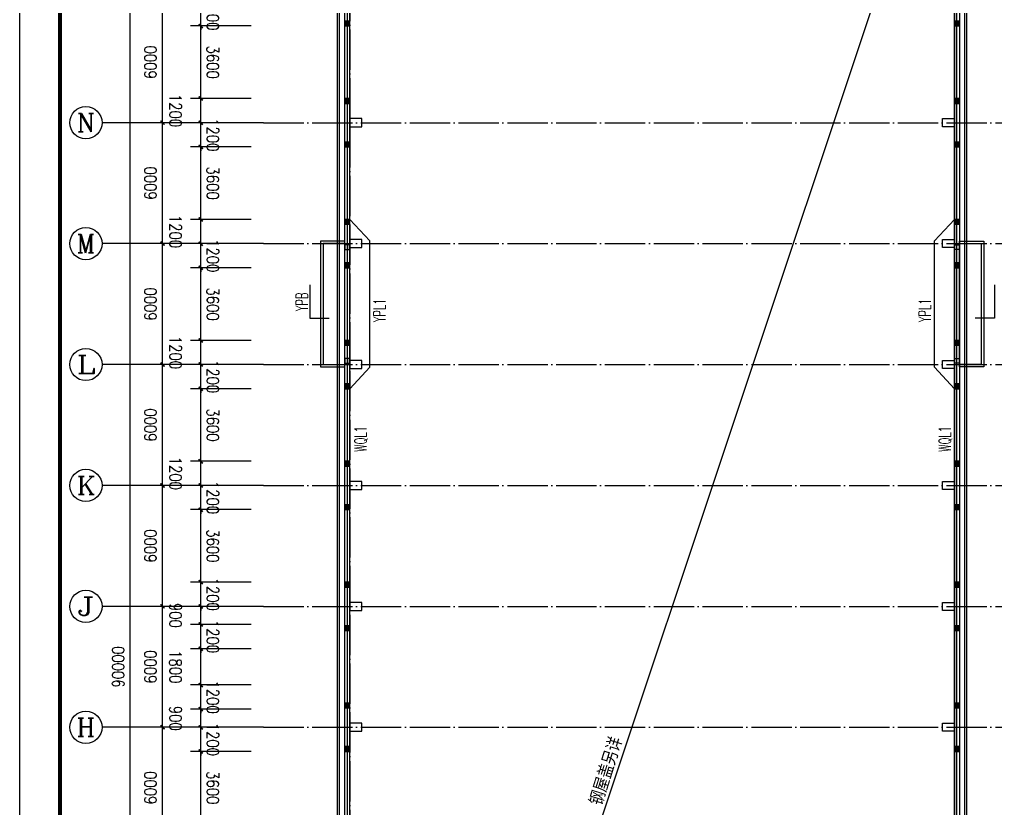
# Model space of a CAD drawing. Extents: x 31695611 to 39053694, y -59225 to 904195.
# Drawn here: x 38694994 to 38743389, y 826230 to 865379 of the extents above; entities that cross this region are included whole.
import ezdxf
from ezdxf.enums import TextEntityAlignment as Align

# ---------------------------------------------------------------- set-up
doc = ezdxf.new("R2010")
doc.units = 0
doc.header["$LTSCALE"] = 1000
doc.header["$MEASUREMENT"] = 0
doc.linetypes.add('ACAD_ISO04W100', pattern=[30.5, 24, -3, 0.5, -3])
doc.linetypes.add('DOTE', pattern=[2.42, 2, -0.2, 0.02, -0.2])
doc.layers.get('0').update_dxf_attribs({"linetype": 'CONTINUOUS'})
doc.layers.get('DEFPOINTS').update_dxf_attribs({"linetype": 'CONTINUOUS'})
for name, color, linetype in [('AXIS', 3, 'CONTINUOUS'), ('AXIS_TEXT', 7, 'CONTINUOUS'), ('COLUMN', 2, 'CONTINUOUS'), ('DOTE', 1, 'ACAD_ISO04W100'), ('PUB_HATCH', 8, 'CONTINUOUS'), ('PUB_TEXT', 7, 'CONTINUOUS'), ('PUB_TITLE', 4, 'CONTINUOUS')]:
    doc.layers.add(name, color=color, linetype=linetype)
doc.styles.add('-宋体', font='', dxfattribs={"width": 0.8})
doc.styles.add('_TCH_AXIS', font='COMPLEX', dxfattribs={"bigfont": 'GBCBIG'})
doc.styles.add('_TXT', font='SIMPLEX.shx', dxfattribs={"width": 0.6})
doc.styles.add('COMPLEX', font='COMPLEX')
doc.styles.add('DIM_FONT', font='SIMPLEX.shx', dxfattribs={"width": 0.8})
doc.styles.get('-宋体').set_extended_font_data('SimSun')
doc.dimstyles.new('DIMN200', dxfattribs={"dimscale": 2, "dimtxt": 300, "dimasz": 100, "dimexe": 250, "dimexo": 300, "dimgap": 150, "dimtad": 1, "dimdec": 0, "dimzin": 0, "dimtxsty": 'DIM_FONT', "dimblk": 'ARCHTICK', "dimcen": 0.09, "dimclrt": 7, "dimazin": 3, "dimtfac": 1, "dimtdec": 0, "dimtix": 1, "dimtmove": 0, "dimatfit": 3, "dimtolj": 1, "dimtzin": 0})

# ---------------------------------------------------------------- blocks, each defined once
blk = doc.blocks.new('_ARCHTICK')
at = {"color": 0, "linetype": 'BYBLOCK', "const_width": 0.4}
blk.add_lwpolyline([(-0.5, -0.5), (0.5, 0.5)], dxfattribs=at)
blk = doc.blocks.new('*D872')
at = {"layer": 'AXIS', "color": 0}
for p, q in [((38706486, 829058), (38703481, 829058)), ((38703981, 825458), (38703981, 829058)), ((38706486, 825458), (38703481, 825458))]:
    blk.add_line(p, q, dxfattribs=at)
at = {"layer": 'DEFPOINTS', "color": 0}
for p in [(38703981, 829058), (38707086, 829058), (38707086, 825458)]:
    blk.add_point(p, dxfattribs=at)
at = {"layer": 'AXIS', "color": 0, "xscale": 200, "yscale": 200, "zscale": 200}
for p, rotation in [((38703981, 829058), 90.00010953952095), ((38703981, 825458), 270.0001095395209)]:
    blk.add_blockref('_ARCHTICK', p, dxfattribs=dict(at, rotation=rotation))
at = {"layer": 'AXIS', "color": 7, "insert": (38704581, 827258), "char_height": 600, "attachment_point": 5, "rotation": 270.0001, "style": 'DIM_FONT'}
blk.add_mtext('\\A1;3600', dxfattribs=at)
blk = doc.blocks.new('*D873')
at = {"layer": 'AXIS', "color": 0}
for p, q in [((38703981, 830258), (38703981, 830458)), ((38706486, 830258), (38703481, 830258)), ((38703981, 829058), (38703981, 830258)), ((38706486, 829058), (38703481, 829058)), ((38703981, 829058), (38703981, 828858))]:
    blk.add_line(p, q, dxfattribs=at)
at = {"layer": 'DEFPOINTS', "color": 0}
for p in [(38703981, 830258), (38707086, 830258), (38707086, 829058)]:
    blk.add_point(p, dxfattribs=at)
at = {"layer": 'AXIS', "color": 0, "xscale": 200, "yscale": 200, "zscale": 200}
for p, rotation in [((38703981, 830258), 270.0001095395779), ((38703981, 829058), 90.00010953957785)]:
    blk.add_blockref('_ARCHTICK', p, dxfattribs=dict(at, rotation=rotation))
at = {"layer": 'AXIS', "color": 7, "insert": (38704581, 829658), "char_height": 600, "attachment_point": 5, "rotation": 270.0001, "style": 'DIM_FONT'}
blk.add_mtext('\\A1;1200', dxfattribs=at)
blk = doc.blocks.new('*D874')
at = {"layer": 'AXIS', "color": 0}
for p, q in [((38706486, 831158), (38703481, 831158)), ((38703981, 830258), (38703981, 831158)), ((38706486, 830258), (38703481, 830258))]:
    blk.add_line(p, q, dxfattribs=at)
at = {"layer": 'DEFPOINTS', "color": 0}
for p in [(38703981, 831158), (38707086, 831158), (38707086, 830258)]:
    blk.add_point(p, dxfattribs=at)
at = {"layer": 'AXIS', "color": 0, "xscale": 200, "yscale": 200, "zscale": 200}
for p, rotation in [((38703981, 831158), 90.00010953979061), ((38703981, 830258), 270.0001095397906)]:
    blk.add_blockref('_ARCHTICK', p, dxfattribs=dict(at, rotation=rotation))
at = {"layer": 'AXIS', "color": 7, "insert": (38702731, 830708), "char_height": 600, "attachment_point": 5, "rotation": 270.0001, "style": 'DIM_FONT'}
blk.add_mtext('\\A1;900', dxfattribs=at)
blk = doc.blocks.new('*D875')
at = {"layer": 'AXIS', "color": 0}
for p, q in [((38703981, 832358), (38703981, 832558)), ((38706486, 832358), (38703481, 832358)), ((38703981, 831158), (38703981, 832358)), ((38706486, 831158), (38703481, 831158)), ((38703981, 831158), (38703981, 830958))]:
    blk.add_line(p, q, dxfattribs=at)
at = {"layer": 'DEFPOINTS', "color": 0}
for p in [(38703981, 832358), (38707086, 832358), (38707086, 831158)]:
    blk.add_point(p, dxfattribs=at)
at = {"layer": 'AXIS', "color": 0, "xscale": 200, "yscale": 200, "zscale": 200}
for p, rotation in [((38703981, 832358), 270.0001095395146), ((38703981, 831158), 90.00010953951458)]:
    blk.add_blockref('_ARCHTICK', p, dxfattribs=dict(at, rotation=rotation))
at = {"layer": 'AXIS', "color": 7, "insert": (38704581, 831758), "char_height": 600, "attachment_point": 5, "rotation": 270.0001, "style": 'DIM_FONT'}
blk.add_mtext('\\A1;1200', dxfattribs=at)
blk = doc.blocks.new('*D876')
at = {"layer": 'AXIS', "color": 0}
for p, q in [((38706486, 834158), (38703481, 834158)), ((38703981, 832358), (38703981, 834158)), ((38706486, 832358), (38703481, 832358))]:
    blk.add_line(p, q, dxfattribs=at)
at = {"layer": 'DEFPOINTS', "color": 0}
for p in [(38703981, 834158), (38707086, 834158), (38707086, 832358)]:
    blk.add_point(p, dxfattribs=at)
at = {"layer": 'AXIS', "color": 0, "xscale": 200, "yscale": 200, "zscale": 200}
for p, rotation in [((38703981, 834158), 90.00010953963312), ((38703981, 832358), 270.0001095396331)]:
    blk.add_blockref('_ARCHTICK', p, dxfattribs=dict(at, rotation=rotation))
at = {"layer": 'AXIS', "color": 7, "insert": (38702731, 833258), "char_height": 600, "attachment_point": 5, "rotation": 270.0001, "style": 'DIM_FONT'}
blk.add_mtext('\\A1;1800', dxfattribs=at)
blk = doc.blocks.new('*D877')
at = {"layer": 'AXIS', "color": 0}
for p, q in [((38706486, 835358), (38703481, 835358)), ((38703981, 835358), (38703981, 835558)), ((38703981, 834158), (38703981, 835358)), ((38706486, 834158), (38703481, 834158)), ((38703981, 834158), (38703981, 833958))]:
    blk.add_line(p, q, dxfattribs=at)
at = {"layer": 'DEFPOINTS', "color": 0}
for p in [(38703981, 835358), (38707086, 835358), (38707086, 834158)]:
    blk.add_point(p, dxfattribs=at)
at = {"layer": 'AXIS', "color": 0, "xscale": 200, "yscale": 200, "zscale": 200}
for p, rotation in [((38703981, 835358), 270.0001095395983), ((38703981, 834158), 90.00010953959828)]:
    blk.add_blockref('_ARCHTICK', p, dxfattribs=dict(at, rotation=rotation))
at = {"layer": 'AXIS', "color": 7, "insert": (38704581, 834758), "char_height": 600, "attachment_point": 5, "rotation": 270.0001, "style": 'DIM_FONT'}
blk.add_mtext('\\A1;1200', dxfattribs=at)
blk = doc.blocks.new('*D878')
at = {"layer": 'AXIS', "color": 0}
for p, q in [((38706486, 836258), (38703481, 836258)), ((38703981, 835358), (38703981, 836258)), ((38706486, 835358), (38703481, 835358))]:
    blk.add_line(p, q, dxfattribs=at)
at = {"layer": 'DEFPOINTS', "color": 0}
for p in [(38703981, 836258), (38707086, 836258), (38707086, 835358)]:
    blk.add_point(p, dxfattribs=at)
at = {"layer": 'AXIS', "color": 0, "xscale": 200, "yscale": 200, "zscale": 200}
for p, rotation in [((38703981, 836258), 90.0001095398383), ((38703981, 835358), 270.0001095398383)]:
    blk.add_blockref('_ARCHTICK', p, dxfattribs=dict(at, rotation=rotation))
at = {"layer": 'AXIS', "color": 7, "insert": (38702731, 835808), "char_height": 600, "attachment_point": 5, "rotation": 270.0001, "style": 'DIM_FONT'}
blk.add_mtext('\\A1;900', dxfattribs=at)
blk = doc.blocks.new('*D879')
at = {"layer": 'AXIS', "color": 0}
for p, q in [((38706486, 837458), (38703481, 837458)), ((38703981, 837458), (38703981, 837658)), ((38703981, 836258), (38703981, 837458)), ((38706486, 836258), (38703481, 836258)), ((38703981, 836258), (38703981, 836058))]:
    blk.add_line(p, q, dxfattribs=at)
at = {"layer": 'DEFPOINTS', "color": 0}
for p in [(38703981, 837458), (38707086, 837458), (38707086, 836258)]:
    blk.add_point(p, dxfattribs=at)
at = {"layer": 'AXIS', "color": 0, "xscale": 200, "yscale": 200, "zscale": 200}
for p, rotation in [((38703981, 837458), 270.0001095394102), ((38703981, 836258), 90.00010953941016)]:
    blk.add_blockref('_ARCHTICK', p, dxfattribs=dict(at, rotation=rotation))
at = {"layer": 'AXIS', "color": 7, "insert": (38704581, 836858), "char_height": 600, "attachment_point": 5, "rotation": 270.0001, "style": 'DIM_FONT'}
blk.add_mtext('\\A1;1200', dxfattribs=at)
blk = doc.blocks.new('*D880')
at = {"layer": 'AXIS', "color": 0}
for p, q in [((38706486, 841058), (38703481, 841058)), ((38703981, 837458), (38703981, 841058)), ((38706486, 837458), (38703481, 837458))]:
    blk.add_line(p, q, dxfattribs=at)
at = {"layer": 'DEFPOINTS', "color": 0}
for p in [(38703981, 841058), (38707086, 841058), (38707086, 837458)]:
    blk.add_point(p, dxfattribs=at)
at = {"layer": 'AXIS', "color": 0, "xscale": 200, "yscale": 200, "zscale": 200}
for p, rotation in [((38703981, 841058), 90.00010953964215), ((38703981, 837458), 270.0001095396422)]:
    blk.add_blockref('_ARCHTICK', p, dxfattribs=dict(at, rotation=rotation))
at = {"layer": 'AXIS', "color": 7, "insert": (38704581, 839258), "char_height": 600, "attachment_point": 5, "rotation": 270.0001, "style": 'DIM_FONT'}
blk.add_mtext('\\A1;3600', dxfattribs=at)
blk = doc.blocks.new('*D881')
at = {"layer": 'AXIS', "color": 0}
for p, q in [((38706486, 842258), (38703481, 842258)), ((38703981, 842258), (38703981, 842458)), ((38703981, 841058), (38703981, 842258)), ((38706486, 841058), (38703481, 841058)), ((38703981, 841058), (38703981, 840858))]:
    blk.add_line(p, q, dxfattribs=at)
at = {"layer": 'DEFPOINTS', "color": 0}
for p in [(38703981, 842258), (38707086, 842258), (38707086, 841058)]:
    blk.add_point(p, dxfattribs=at)
at = {"layer": 'AXIS', "color": 0, "xscale": 200, "yscale": 200, "zscale": 200}
for p, rotation in [((38703981, 842258), 270.0001095396384), ((38703981, 841058), 90.00010953963839)]:
    blk.add_blockref('_ARCHTICK', p, dxfattribs=dict(at, rotation=rotation))
at = {"layer": 'AXIS', "color": 7, "insert": (38704581, 841658), "char_height": 600, "attachment_point": 5, "rotation": 270.0001, "style": 'DIM_FONT'}
blk.add_mtext('\\A1;1200', dxfattribs=at)
blk = doc.blocks.new('*D882')
at = {"layer": 'AXIS', "color": 0}
for p, q in [((38706486, 843458), (38703481, 843458)), ((38703981, 842258), (38703981, 843458)), ((38706486, 842258), (38703481, 842258))]:
    blk.add_line(p, q, dxfattribs=at)
at = {"layer": 'DEFPOINTS', "color": 0}
for p in [(38703981, 843458), (38707086, 843458), (38707086, 842258)]:
    blk.add_point(p, dxfattribs=at)
at = {"layer": 'AXIS', "color": 0, "xscale": 200, "yscale": 200, "zscale": 200}
for p, rotation in [((38703981, 843458), 90.00010953974113), ((38703981, 842258), 270.0001095397411)]:
    blk.add_blockref('_ARCHTICK', p, dxfattribs=dict(at, rotation=rotation))
at = {"layer": 'AXIS', "color": 7, "insert": (38702731, 842858), "char_height": 600, "attachment_point": 5, "rotation": 270.0001, "style": 'DIM_FONT'}
blk.add_mtext('\\A1;1200', dxfattribs=at)
blk = doc.blocks.new('*D883')
at = {"layer": 'AXIS', "color": 0}
for p, q in [((38706486, 847058), (38703481, 847058)), ((38703981, 843458), (38703981, 847058)), ((38706486, 843458), (38703481, 843458))]:
    blk.add_line(p, q, dxfattribs=at)
at = {"layer": 'DEFPOINTS', "color": 0}
for p in [(38703981, 847058), (38707086, 847058), (38707086, 843458)]:
    blk.add_point(p, dxfattribs=at)
at = {"layer": 'AXIS', "color": 0, "xscale": 200, "yscale": 200, "zscale": 200}
for p, rotation in [((38703981, 847058), 90.00010953962557), ((38703981, 843458), 270.0001095396256)]:
    blk.add_blockref('_ARCHTICK', p, dxfattribs=dict(at, rotation=rotation))
at = {"layer": 'AXIS', "color": 7, "insert": (38704581, 845258), "char_height": 600, "attachment_point": 5, "rotation": 270.0001, "style": 'DIM_FONT'}
blk.add_mtext('\\A1;3600', dxfattribs=at)
blk = doc.blocks.new('*D884')
at = {"layer": 'AXIS', "color": 0}
for p, q in [((38703981, 848258), (38703981, 848458)), ((38706486, 848258), (38703481, 848258)), ((38703981, 847058), (38703981, 848258)), ((38706486, 847058), (38703481, 847058)), ((38703981, 847058), (38703981, 846858))]:
    blk.add_line(p, q, dxfattribs=at)
at = {"layer": 'DEFPOINTS', "color": 0}
for p in [(38703981, 848258), (38707086, 848258), (38707086, 847058)]:
    blk.add_point(p, dxfattribs=at)
at = {"layer": 'AXIS', "color": 0, "xscale": 200, "yscale": 200, "zscale": 200}
for p, rotation in [((38703981, 848258), 270.0001095395201), ((38703981, 847058), 90.00010953952004)]:
    blk.add_blockref('_ARCHTICK', p, dxfattribs=dict(at, rotation=rotation))
at = {"layer": 'AXIS', "color": 7, "insert": (38704581, 847658), "char_height": 600, "attachment_point": 5, "rotation": 270.0001, "style": 'DIM_FONT'}
blk.add_mtext('\\A1;1200', dxfattribs=at)
blk = doc.blocks.new('*D885')
at = {"layer": 'AXIS', "color": 0}
for p, q in [((38706486, 849458), (38703481, 849458)), ((38703981, 848258), (38703981, 849458)), ((38706486, 848258), (38703481, 848258))]:
    blk.add_line(p, q, dxfattribs=at)
at = {"layer": 'DEFPOINTS', "color": 0}
for p in [(38703981, 849458), (38707086, 849458), (38707086, 848258)]:
    blk.add_point(p, dxfattribs=at)
at = {"layer": 'AXIS', "color": 0, "xscale": 200, "yscale": 200, "zscale": 200}
for p, rotation in [((38703981, 849458), 90.00010953953175), ((38703981, 848258), 270.0001095395318)]:
    blk.add_blockref('_ARCHTICK', p, dxfattribs=dict(at, rotation=rotation))
at = {"layer": 'AXIS', "color": 7, "insert": (38702731, 848858), "char_height": 600, "attachment_point": 5, "rotation": 270.0001, "style": 'DIM_FONT'}
blk.add_mtext('\\A1;1200', dxfattribs=at)
blk = doc.blocks.new('*D886')
at = {"layer": 'AXIS', "color": 0}
for p, q in [((38706486, 853058), (38703481, 853058)), ((38703981, 849458), (38703981, 853058)), ((38706486, 849458), (38703481, 849458))]:
    blk.add_line(p, q, dxfattribs=at)
at = {"layer": 'DEFPOINTS', "color": 0}
for p in [(38703981, 853058), (38707086, 853058), (38707086, 849458)]:
    blk.add_point(p, dxfattribs=at)
at = {"layer": 'AXIS', "color": 0, "xscale": 200, "yscale": 200, "zscale": 200}
for p, rotation in [((38703981, 853058), 90.00010953963312), ((38703981, 849458), 270.0001095396331)]:
    blk.add_blockref('_ARCHTICK', p, dxfattribs=dict(at, rotation=rotation))
at = {"layer": 'AXIS', "color": 7, "insert": (38704581, 851258), "char_height": 600, "attachment_point": 5, "rotation": 270.0001, "style": 'DIM_FONT'}
blk.add_mtext('\\A1;3600', dxfattribs=at)
blk = doc.blocks.new('*D887')
at = {"layer": 'AXIS', "color": 0}
for p, q in [((38706486, 854258), (38703481, 854258)), ((38703981, 854258), (38703981, 854458)), ((38703981, 853058), (38703981, 854258)), ((38706486, 853058), (38703481, 853058)), ((38703981, 853058), (38703981, 852858))]:
    blk.add_line(p, q, dxfattribs=at)
at = {"layer": 'DEFPOINTS', "color": 0}
for p in [(38703981, 854258), (38707086, 854258), (38707086, 853058)]:
    blk.add_point(p, dxfattribs=at)
at = {"layer": 'AXIS', "color": 0, "xscale": 200, "yscale": 200, "zscale": 200}
for p, rotation in [((38703981, 854258), 270.000109539641), ((38703981, 853058), 90.00010953964103)]:
    blk.add_blockref('_ARCHTICK', p, dxfattribs=dict(at, rotation=rotation))
at = {"layer": 'AXIS', "color": 7, "insert": (38704581, 853658), "char_height": 600, "attachment_point": 5, "rotation": 270.0001, "style": 'DIM_FONT'}
blk.add_mtext('\\A1;1200', dxfattribs=at)
blk = doc.blocks.new('*D888')
at = {"layer": 'AXIS', "color": 0}
for p, q in [((38706486, 855458), (38703481, 855458)), ((38703981, 854258), (38703981, 855458)), ((38706486, 854258), (38703481, 854258))]:
    blk.add_line(p, q, dxfattribs=at)
at = {"layer": 'DEFPOINTS', "color": 0}
for p in [(38703981, 855458), (38707086, 855458), (38707086, 854258)]:
    blk.add_point(p, dxfattribs=at)
at = {"layer": 'AXIS', "color": 0, "xscale": 200, "yscale": 200, "zscale": 200}
for p, rotation in [((38703981, 855458), 90.00010953974379), ((38703981, 854258), 270.0001095397438)]:
    blk.add_blockref('_ARCHTICK', p, dxfattribs=dict(at, rotation=rotation))
at = {"layer": 'AXIS', "color": 7, "insert": (38702731, 854858), "char_height": 600, "attachment_point": 5, "rotation": 270.0001, "style": 'DIM_FONT'}
blk.add_mtext('\\A1;1200', dxfattribs=at)
blk = doc.blocks.new('*D889')
at = {"layer": 'AXIS', "color": 0}
for p, q in [((38706486, 859058), (38703481, 859058)), ((38703981, 855458), (38703981, 859058)), ((38706486, 855458), (38703481, 855458))]:
    blk.add_line(p, q, dxfattribs=at)
at = {"layer": 'DEFPOINTS', "color": 0}
for p in [(38703981, 859058), (38707086, 859058), (38707086, 855458)]:
    blk.add_point(p, dxfattribs=at)
at = {"layer": 'AXIS', "color": 0, "xscale": 200, "yscale": 200, "zscale": 200}
for p, rotation in [((38703981, 859058), 90.00010953963312), ((38703981, 855458), 270.0001095396331)]:
    blk.add_blockref('_ARCHTICK', p, dxfattribs=dict(at, rotation=rotation))
at = {"layer": 'AXIS', "color": 7, "insert": (38704581, 857258), "char_height": 600, "attachment_point": 5, "rotation": 270.0001, "style": 'DIM_FONT'}
blk.add_mtext('\\A1;3600', dxfattribs=at)
blk = doc.blocks.new('*D890')
at = {"layer": 'AXIS', "color": 0}
for p, q in [((38706486, 860258), (38703481, 860258)), ((38703981, 860258), (38703981, 860458)), ((38703981, 859058), (38703981, 860258)), ((38706486, 859058), (38703481, 859058)), ((38703981, 859058), (38703981, 858858))]:
    blk.add_line(p, q, dxfattribs=at)
at = {"layer": 'DEFPOINTS', "color": 0}
for p in [(38703981, 860258), (38707086, 860258), (38707086, 859058)]:
    blk.add_point(p, dxfattribs=at)
at = {"layer": 'AXIS', "color": 0, "xscale": 200, "yscale": 200, "zscale": 200}
for p, rotation in [((38703981, 860258), 270.0001095394974), ((38703981, 859058), 90.00010953949739)]:
    blk.add_blockref('_ARCHTICK', p, dxfattribs=dict(at, rotation=rotation))
at = {"layer": 'AXIS', "color": 7, "insert": (38704581, 859658), "char_height": 600, "attachment_point": 5, "rotation": 270.0001, "style": 'DIM_FONT'}
blk.add_mtext('\\A1;1200', dxfattribs=at)
blk = doc.blocks.new('*D891')
at = {"layer": 'AXIS', "color": 0}
for p, q in [((38706486, 861458), (38703481, 861458)), ((38703981, 860258), (38703981, 861458)), ((38706486, 860258), (38703481, 860258))]:
    blk.add_line(p, q, dxfattribs=at)
at = {"layer": 'DEFPOINTS', "color": 0}
for p in [(38703981, 861458), (38707086, 861458), (38707086, 860258)]:
    blk.add_point(p, dxfattribs=at)
at = {"layer": 'AXIS', "color": 0, "xscale": 200, "yscale": 200, "zscale": 200}
for p, rotation in [((38703981, 861458), 90.00010953946797), ((38703981, 860258), 270.000109539468)]:
    blk.add_blockref('_ARCHTICK', p, dxfattribs=dict(at, rotation=rotation))
at = {"layer": 'AXIS', "color": 7, "insert": (38702731, 860858), "char_height": 600, "attachment_point": 5, "rotation": 270.0001, "style": 'DIM_FONT'}
blk.add_mtext('\\A1;1200', dxfattribs=at)
blk = doc.blocks.new('*D892')
at = {"layer": 'AXIS', "color": 0}
for p, q in [((38706486, 865058), (38703481, 865058)), ((38703981, 861458), (38703981, 865058)), ((38706486, 861458), (38703481, 861458))]:
    blk.add_line(p, q, dxfattribs=at)
at = {"layer": 'DEFPOINTS', "color": 0}
for p in [(38703981, 865058), (38707086, 865058), (38707086, 861458)]:
    blk.add_point(p, dxfattribs=at)
at = {"layer": 'AXIS', "color": 0, "xscale": 200, "yscale": 200, "zscale": 200}
for p, rotation in [((38703981, 865058), 90.00010953966081), ((38703981, 861458), 270.0001095396608)]:
    blk.add_blockref('_ARCHTICK', p, dxfattribs=dict(at, rotation=rotation))
at = {"layer": 'AXIS', "color": 7, "insert": (38704581, 863258), "char_height": 600, "attachment_point": 5, "rotation": 270.0001, "style": 'DIM_FONT'}
blk.add_mtext('\\A1;3600', dxfattribs=at)
blk = doc.blocks.new('*D893')
at = {"layer": 'AXIS', "color": 0}
for p, q in [((38703981, 866258), (38703981, 866458)), ((38706486, 866258), (38703481, 866258)), ((38703981, 865058), (38703981, 866258)), ((38706486, 865058), (38703481, 865058)), ((38703981, 865058), (38703981, 864858))]:
    blk.add_line(p, q, dxfattribs=at)
at = {"layer": 'DEFPOINTS', "color": 0}
for p in [(38703981, 866258), (38707086, 866258), (38707086, 865058)]:
    blk.add_point(p, dxfattribs=at)
at = {"layer": 'AXIS', "color": 0, "xscale": 200, "yscale": 200, "zscale": 200}
for p, rotation in [((38703981, 866258), 270.0001095396245), ((38703981, 865058), 90.00010953962452)]:
    blk.add_blockref('_ARCHTICK', p, dxfattribs=dict(at, rotation=rotation))
at = {"layer": 'AXIS', "color": 7, "insert": (38704581, 865658), "char_height": 600, "attachment_point": 5, "rotation": 270.0001, "style": 'DIM_FONT'}
blk.add_mtext('\\A1;1200', dxfattribs=at)
blk = doc.blocks.new('*D1109')
at = {"layer": 'AXIS', "color": 0}
for p, q in [((38706486, 830259), (38701586, 830259)), ((38702086, 824259), (38702086, 830259)), ((38706486, 824259), (38701586, 824259))]:
    blk.add_line(p, q, dxfattribs=at)
at = {"layer": 'DEFPOINTS', "color": 0}
for p in [(38702086, 830259), (38707086, 830259), (38707086, 824259)]:
    blk.add_point(p, dxfattribs=at)
at = {"layer": 'AXIS', "color": 0, "xscale": 200, "yscale": 200, "zscale": 200}
for p, rotation in [((38702086, 830259), 89.99989046034315), ((38702086, 824259), 269.9998904603431)]:
    blk.add_blockref('_ARCHTICK', p, dxfattribs=dict(at, rotation=rotation))
at = {"layer": 'AXIS', "color": 7, "insert": (38701486, 827259), "char_height": 600, "attachment_point": 5, "rotation": 89.9999, "style": 'DIM_FONT'}
blk.add_mtext('\\A1;6000', dxfattribs=at)
blk = doc.blocks.new('*D1110')
at = {"layer": 'AXIS', "color": 0}
for p, q in [((38706486, 836259), (38701586, 836259)), ((38702086, 830259), (38702086, 836259)), ((38706486, 830259), (38701586, 830259))]:
    blk.add_line(p, q, dxfattribs=at)
at = {"layer": 'DEFPOINTS', "color": 0}
for p in [(38702086, 836259), (38707086, 836259), (38707086, 830259)]:
    blk.add_point(p, dxfattribs=at)
at = {"layer": 'AXIS', "color": 0, "xscale": 200, "yscale": 200, "zscale": 200}
for p, rotation in [((38702086, 836259), 89.9998904604143), ((38702086, 830259), 269.9998904604143)]:
    blk.add_blockref('_ARCHTICK', p, dxfattribs=dict(at, rotation=rotation))
at = {"layer": 'AXIS', "color": 7, "insert": (38701486, 833259), "char_height": 600, "attachment_point": 5, "rotation": 89.9999, "style": 'DIM_FONT'}
blk.add_mtext('\\A1;6000', dxfattribs=at)
blk = doc.blocks.new('*D1111')
at = {"layer": 'AXIS', "color": 0}
for p, q in [((38706486, 842259), (38701586, 842259)), ((38702086, 836259), (38702086, 842259)), ((38706486, 836259), (38701586, 836259))]:
    blk.add_line(p, q, dxfattribs=at)
at = {"layer": 'DEFPOINTS', "color": 0}
for p in [(38702086, 842259), (38707086, 842259), (38707086, 836259)]:
    blk.add_point(p, dxfattribs=at)
at = {"layer": 'AXIS', "color": 0, "xscale": 200, "yscale": 200, "zscale": 200}
for p, rotation in [((38702086, 842259), 89.99989046034315), ((38702086, 836259), 269.9998904603431)]:
    blk.add_blockref('_ARCHTICK', p, dxfattribs=dict(at, rotation=rotation))
at = {"layer": 'AXIS', "color": 7, "insert": (38701486, 839259), "char_height": 600, "attachment_point": 5, "rotation": 89.9999, "style": 'DIM_FONT'}
blk.add_mtext('\\A1;6000', dxfattribs=at)
blk = doc.blocks.new('*D1112')
at = {"layer": 'AXIS', "color": 0}
for p, q in [((38706486, 848259), (38701586, 848259)), ((38702086, 842259), (38702086, 848259)), ((38706486, 842259), (38701586, 842259))]:
    blk.add_line(p, q, dxfattribs=at)
at = {"layer": 'DEFPOINTS', "color": 0}
for p in [(38702086, 848259), (38707086, 848259), (38707086, 842259)]:
    blk.add_point(p, dxfattribs=at)
at = {"layer": 'AXIS', "color": 0, "xscale": 200, "yscale": 200, "zscale": 200}
for p, rotation in [((38702086, 848259), 89.99989046034315), ((38702086, 842259), 269.9998904603431)]:
    blk.add_blockref('_ARCHTICK', p, dxfattribs=dict(at, rotation=rotation))
at = {"layer": 'AXIS', "color": 7, "insert": (38701486, 845259), "char_height": 600, "attachment_point": 5, "rotation": 89.9999, "style": 'DIM_FONT'}
blk.add_mtext('\\A1;6000', dxfattribs=at)
blk = doc.blocks.new('*D1113')
at = {"layer": 'AXIS', "color": 0}
for p, q in [((38706486, 854259), (38701586, 854259)), ((38702086, 848259), (38702086, 854259)), ((38706486, 848259), (38701586, 848259))]:
    blk.add_line(p, q, dxfattribs=at)
at = {"layer": 'DEFPOINTS', "color": 0}
for p in [(38702086, 854259), (38707086, 854259), (38707086, 848259)]:
    blk.add_point(p, dxfattribs=at)
at = {"layer": 'AXIS', "color": 0, "xscale": 200, "yscale": 200, "zscale": 200}
for p, rotation in [((38702086, 854259), 89.9998904604143), ((38702086, 848259), 269.9998904604143)]:
    blk.add_blockref('_ARCHTICK', p, dxfattribs=dict(at, rotation=rotation))
at = {"layer": 'AXIS', "color": 7, "insert": (38701486, 851259), "char_height": 600, "attachment_point": 5, "rotation": 89.9999, "style": 'DIM_FONT'}
blk.add_mtext('\\A1;6000', dxfattribs=at)
blk = doc.blocks.new('*D1114')
at = {"layer": 'AXIS', "color": 0}
for p, q in [((38706486, 860259), (38701586, 860259)), ((38702086, 854259), (38702086, 860259)), ((38706486, 854259), (38701586, 854259))]:
    blk.add_line(p, q, dxfattribs=at)
at = {"layer": 'DEFPOINTS', "color": 0}
for p in [(38702086, 860259), (38707086, 860259), (38707086, 854259)]:
    blk.add_point(p, dxfattribs=at)
at = {"layer": 'AXIS', "color": 0, "xscale": 200, "yscale": 200, "zscale": 200}
for p, rotation in [((38702086, 860259), 89.99989046034315), ((38702086, 854259), 269.9998904603431)]:
    blk.add_blockref('_ARCHTICK', p, dxfattribs=dict(at, rotation=rotation))
at = {"layer": 'AXIS', "color": 7, "insert": (38701486, 857259), "char_height": 600, "attachment_point": 5, "rotation": 89.9999, "style": 'DIM_FONT'}
blk.add_mtext('\\A1;6000', dxfattribs=at)
blk = doc.blocks.new('*D1115')
at = {"layer": 'AXIS', "color": 0}
for p, q in [((38706486, 866259), (38701586, 866259)), ((38702086, 860259), (38702086, 866259)), ((38706486, 860259), (38701586, 860259))]:
    blk.add_line(p, q, dxfattribs=at)
at = {"layer": 'DEFPOINTS', "color": 0}
for p in [(38702086, 866259), (38707086, 866259), (38707086, 860259)]:
    blk.add_point(p, dxfattribs=at)
at = {"layer": 'AXIS', "color": 0, "xscale": 200, "yscale": 200, "zscale": 200}
for p, rotation in [((38702086, 866259), 89.99989046034315), ((38702086, 860259), 269.9998904603431)]:
    blk.add_blockref('_ARCHTICK', p, dxfattribs=dict(at, rotation=rotation))
at = {"layer": 'AXIS', "color": 7, "insert": (38701486, 863259), "char_height": 600, "attachment_point": 5, "rotation": 89.9999, "style": 'DIM_FONT'}
blk.add_mtext('\\A1;6000', dxfattribs=at)
blk = doc.blocks.new('*D1118')
at = {"layer": 'AXIS', "color": 0}
for p, q in [((38706486, 878259), (38699986, 878259)), ((38700486, 788259), (38700486, 878259)), ((38706486, 788259), (38699986, 788259))]:
    blk.add_line(p, q, dxfattribs=at)
at = {"layer": 'DEFPOINTS', "color": 0}
for p in [(38700486, 878259), (38707086, 878259), (38707086, 788259)]:
    blk.add_point(p, dxfattribs=at)
at = {"layer": 'AXIS', "color": 0, "xscale": 200, "yscale": 200, "zscale": 200}
for p, rotation in [((38700486, 878259), 89.99989046036686), ((38700486, 788259), 269.9998904603668)]:
    blk.add_blockref('_ARCHTICK', p, dxfattribs=dict(at, rotation=rotation))
at = {"layer": 'AXIS', "color": 7, "insert": (38699886, 833259), "char_height": 600, "attachment_point": 5, "rotation": 89.9999, "style": 'DIM_FONT'}
blk.add_mtext('\\A1;90000', dxfattribs=at)
blk = doc.blocks.new('_AXISO')
blk.add_circle((0, 0), 0.5)
at = {"layer": 'AXIS_TEXT', "style": 'COMPLEX', "width": 1.041667}
blk.add_attdef('A', text='', height=0.56, dxfattribs=at).set_placement((-0.25, -0.28), (0.25, -0.28), align=Align.FIT)

msp = doc.modelspace()

# ---------------------------------------------------------------- hatches: boundary and pattern name
at = {"layer": 'PUB_HATCH'}
for points in [[(38711125.5, 865298.4), (38711125.5, 865058.4), (38711365.5, 865058.4), (38711365.5, 865298.4)], [(38741605.5, 865298.4), (38741365.5, 865298.4), (38741365.5, 865058.4), (38741605.5, 865058.4)], [(38711125.5, 861458.4), (38711125.5, 861218.4), (38711365.5, 861218.4), (38711365.5, 861458.4)], [(38741605.5, 861458.4), (38741365.5, 861458.4), (38741365.5, 861218.4), (38741605.5, 861218.4)], [(38711125.5, 859298.4), (38711125.5, 859058.4), (38711365.5, 859058.4), (38711365.5, 859298.4)], [(38741605.5, 859298.4), (38741365.5, 859298.4), (38741365.5, 859058.4), (38741605.5, 859058.4)], [(38711125.5, 855458.4), (38711125.5, 855218.4), (38711365.5, 855218.4), (38711365.5, 855458.4)], [(38741605.5, 855458.4), (38741365.5, 855458.4), (38741365.5, 855218.4), (38741605.5, 855218.4)], [(38711125.5, 853298.4), (38711125.5, 853058.4), (38711365.5, 853058.4), (38711365.5, 853298.4)], [(38741605.5, 853298.4), (38741365.5, 853298.4), (38741365.5, 853058.4), (38741605.5, 853058.4)], [(38711125.5, 849458.4), (38711125.5, 849218.4), (38711365.5, 849218.4), (38711365.5, 849458.4)], [(38741605.5, 849458.4), (38741365.5, 849458.4), (38741365.5, 849218.4), (38741605.5, 849218.4)], [(38711125.5, 847298.4), (38711125.5, 847058.4), (38711365.5, 847058.4), (38711365.5, 847298.4)], [(38741605.5, 847298.4), (38741365.5, 847298.4), (38741365.5, 847058.4), (38741605.5, 847058.4)], [(38711125.5, 843458.4), (38711125.5, 843218.4), (38711365.5, 843218.4), (38711365.5, 843458.4)], [(38741605.5, 843458.4), (38741365.5, 843458.4), (38741365.5, 843218.4), (38741605.5, 843218.4)], [(38711125.5, 841298.4), (38711125.5, 841058.4), (38711365.5, 841058.4), (38711365.5, 841298.4)], [(38741605.5, 841298.4), (38741365.5, 841298.4), (38741365.5, 841058.4), (38741605.5, 841058.4)], [(38711125.5, 837458.4), (38711125.5, 837218.4), (38711365.5, 837218.4), (38711365.5, 837458.4)], [(38741605.5, 837458.4), (38741365.5, 837458.4), (38741365.5, 837218.4), (38741605.5, 837218.4)], [(38711125.5, 835298.4), (38711125.5, 835058.4), (38711365.5, 835058.4), (38711365.5, 835298.4)], [(38741605.5, 835298.4), (38741365.5, 835298.4), (38741365.5, 835058.4), (38741605.5, 835058.4)], [(38711125.5, 831458.4), (38711125.5, 831218.4), (38711365.5, 831218.4), (38711365.5, 831458.4)], [(38741605.5, 831458.4), (38741365.5, 831458.4), (38741365.5, 831218.4), (38741605.5, 831218.4)], [(38711125.5, 829298.4), (38711125.5, 829058.4), (38711365.5, 829058.4), (38711365.5, 829298.4)], [(38741605.5, 829298.4), (38741365.5, 829298.4), (38741365.5, 829058.4), (38741605.5, 829058.4)]]:
    msp.add_hatch(color=256, dxfattribs=at).paths.add_polyline_path(points)

# ---------------------------------------------------------------- linework, layer by layer
for p, q in [((38710765.5, 788258.6), (38710765.5, 878258.6)), ((38710865.5, 788258.6), (38710865.5, 878258.6)), ((38711265.5, 788258.6), (38711265.5, 878258.6)), ((38711365.5, 788258.6), (38711365.5, 878258.6)), ((38711365.5, 788258.5), (38741365.5, 878258.6)), ((38741365.5, 788258.6), (38741365.5, 878258.6)), ((38741465.5, 788258.6), (38741465.5, 878258.6)), ((38741865.5, 788258.6), (38741865.5, 878258.6)), ((38741965.5, 788258.6), (38741965.5, 878258.6)), ((38711365.5, 855458.4), (38712370.7, 854391.8)), ((38741365.5, 855458.4), (38740360.3, 854391.8)), ((38712370.7, 848125.1), (38712370.7, 854391.8)), ((38740360.3, 848125.1), (38740360.3, 854391.8)), ((38709386, 852213.5, 0), (38709386, 850564.5, 0)), ((38743345, 852213.5, 0), (38743345, 850564.5, 0)), ((38709386, 850564.5, 0), (38710346.7, 850564.5, 0)), ((38743345, 850564.5, 0), (38742384.4, 850564.5, 0)), ((38711365.5, 847058.4), (38712370.7, 848125.1)), ((38741365.5, 847058.4), (38740360.3, 848125.1))]:
    msp.add_line(p, q)
for points in [[(38711125.5, 878498.6), (38741605.5, 878498.6), (38741605.5, 788018.5), (38711125.5, 788018.5)], [(38711365.5, 878258.6), (38741365.5, 878258.6), (38741365.5, 788258.5), (38711365.5, 788258.5)], [(38711965.5, 860058.6), (38711965.5, 860458.6), (38711365.5, 860458.6), (38711365.5, 860058.6)], [(38740765.5, 860058.6), (38740765.5, 860458.6), (38741365.5, 860458.6), (38741365.5, 860058.6)], [(38711125.6, 848138.5), (38711125.6, 854378.5), (38709925.6, 854378.5), (38709925.6, 848138.5)], [(38711125.6, 848258.5), (38711125.6, 854258.5), (38710045.6, 854258.5), (38710045.6, 848258.5)], [(38711125.4, 854198.5), (38711125.4, 853958.5), (38711365.4, 853958.5), (38711365.4, 854198.5)], [(38711965.5, 854058.6), (38711965.5, 854458.6), (38711365.5, 854458.6), (38711365.5, 854058.6)], [(38740765.5, 854058.6), (38740765.5, 854458.6), (38741365.5, 854458.6), (38741365.5, 854058.6)], [(38741605.6, 854198.5), (38741605.6, 853958.5), (38741365.6, 853958.5), (38741365.6, 854198.5)], [(38741605.6, 848138.5), (38741605.6, 854378.5), (38742805.6, 854378.5), (38742805.6, 848138.5)], [(38741605.6, 848258.5), (38741605.6, 854258.5), (38742685.6, 854258.5), (38742685.6, 848258.5)], [(38711125.4, 848558.5), (38711125.4, 848318.5), (38711365.4, 848318.5), (38711365.4, 848558.5)], [(38711965.5, 848058.6), (38711965.5, 848458.6), (38711365.5, 848458.6), (38711365.5, 848058.6)], [(38740765.5, 848058.6), (38740765.5, 848458.6), (38741365.5, 848458.6), (38741365.5, 848058.6)], [(38741605.6, 848558.5), (38741605.6, 848318.5), (38741365.6, 848318.5), (38741365.6, 848558.5)], [(38711965.5, 842058.6), (38711965.5, 842458.6), (38711365.5, 842458.6), (38711365.5, 842058.6)], [(38740765.5, 842058.6), (38740765.5, 842458.6), (38741365.5, 842458.6), (38741365.5, 842058.6)], [(38711965.5, 836058.6), (38711965.5, 836458.6), (38711365.5, 836458.6), (38711365.5, 836058.6)], [(38740765.5, 836058.6), (38740765.5, 836458.6), (38741365.5, 836458.6), (38741365.5, 836058.6)], [(38711965.5, 830058.6), (38711965.5, 830458.6), (38711365.5, 830458.6), (38711365.5, 830058.6)], [(38740765.5, 830058.6), (38740765.5, 830458.6), (38741365.5, 830458.6), (38741365.5, 830058.6)]]:
    msp.add_lwpolyline(points, close=True)
at = {"layer": 'AXIS'}
for p, q in [((38707086.1, 860258.6), (38699086.1, 860258.6)), ((38707086.1, 854258.6), (38699086.1, 854258.6)), ((38707086.1, 848258.6), (38699086.1, 848258.6)), ((38707086, 842258.6), (38699086, 842258.6)), ((38707086, 836258.6), (38699086, 836258.6)), ((38707086, 830258.6), (38699086, 830258.6))]:
    msp.add_line(p, q, dxfattribs=at)
at = {"layer": 'COLUMN'}
for p, q in [((38711125.5, 865298.4), (38711125.5, 865058.4)), ((38711365.5, 865298.4), (38711125.5, 865298.4)), ((38711125.5, 865058.4), (38711365.5, 865058.4)), ((38711365.5, 865058.4), (38711365.5, 865298.4)), ((38741605.5, 865298.4), (38741365.5, 865298.4)), ((38741365.5, 865298.4), (38741365.5, 865058.4)), ((38741365.5, 865058.4), (38741605.5, 865058.4)), ((38741605.5, 865058.4), (38741605.5, 865298.4)), ((38711125.5, 861458.4), (38711125.5, 861218.4)), ((38711365.5, 861458.4), (38711125.5, 861458.4)), ((38711365.5, 861218.4), (38711365.5, 861458.4)), ((38741605.5, 861458.4), (38741365.5, 861458.4)), ((38741365.5, 861458.4), (38741365.5, 861218.4)), ((38741605.5, 861218.4), (38741605.5, 861458.4)), ((38711125.5, 861218.4), (38711365.5, 861218.4)), ((38741365.5, 861218.4), (38741605.5, 861218.4)), ((38711125.5, 859298.4), (38711125.5, 859058.4)), ((38711365.5, 859298.4), (38711125.5, 859298.4)), ((38711125.5, 859058.4), (38711365.5, 859058.4)), ((38711365.5, 859058.4), (38711365.5, 859298.4)), ((38741605.5, 859298.4), (38741365.5, 859298.4)), ((38741365.5, 859298.4), (38741365.5, 859058.4)), ((38741365.5, 859058.4), (38741605.5, 859058.4)), ((38741605.5, 859058.4), (38741605.5, 859298.4)), ((38711125.5, 855458.4), (38711125.5, 855218.4)), ((38711365.5, 855458.4), (38711125.5, 855458.4)), ((38711125.5, 855218.4), (38711365.5, 855218.4)), ((38711365.5, 855218.4), (38711365.5, 855458.4)), ((38741605.5, 855458.4), (38741365.5, 855458.4)), ((38741365.5, 855458.4), (38741365.5, 855218.4)), ((38741365.5, 855218.4), (38741605.5, 855218.4)), ((38741605.5, 855218.4), (38741605.5, 855458.4)), ((38711125.5, 853298.4), (38711125.5, 853058.4)), ((38711365.5, 853298.4), (38711125.5, 853298.4)), ((38711365.5, 853058.4), (38711365.5, 853298.4)), ((38741605.5, 853298.4), (38741365.5, 853298.4)), ((38741365.5, 853298.4), (38741365.5, 853058.4)), ((38741605.5, 853058.4), (38741605.5, 853298.4)), ((38711125.5, 853058.4), (38711365.5, 853058.4)), ((38741365.5, 853058.4), (38741605.5, 853058.4)), ((38711125.5, 849458.4), (38711125.5, 849218.4)), ((38711365.5, 849458.4), (38711125.5, 849458.4)), ((38711365.5, 849218.4), (38711365.5, 849458.4)), ((38741605.5, 849458.4), (38741365.5, 849458.4)), ((38741365.5, 849458.4), (38741365.5, 849218.4)), ((38741605.5, 849218.4), (38741605.5, 849458.4)), ((38711125.5, 849218.4), (38711365.5, 849218.4)), ((38741365.5, 849218.4), (38741605.5, 849218.4)), ((38711125.5, 847298.4), (38711125.5, 847058.4)), ((38711365.5, 847298.4), (38711125.5, 847298.4)), ((38711125.5, 847058.4), (38711365.5, 847058.4)), ((38711365.5, 847058.4), (38711365.5, 847298.4)), ((38741605.5, 847298.4), (38741365.5, 847298.4)), ((38741365.5, 847298.4), (38741365.5, 847058.4)), ((38741365.5, 847058.4), (38741605.5, 847058.4)), ((38741605.5, 847058.4), (38741605.5, 847298.4)), ((38711125.5, 843458.4), (38711125.5, 843218.4)), ((38711365.5, 843458.4), (38711125.5, 843458.4)), ((38711125.5, 843218.4), (38711365.5, 843218.4)), ((38711365.5, 843218.4), (38711365.5, 843458.4)), ((38741605.5, 843458.4), (38741365.5, 843458.4)), ((38741365.5, 843458.4), (38741365.5, 843218.4)), ((38741365.5, 843218.4), (38741605.5, 843218.4)), ((38741605.5, 843218.4), (38741605.5, 843458.4)), ((38711125.5, 841298.4), (38711125.5, 841058.4)), ((38711365.5, 841298.4), (38711125.5, 841298.4)), ((38711365.5, 841058.4), (38711365.5, 841298.4)), ((38741605.5, 841298.4), (38741365.5, 841298.4)), ((38741365.5, 841298.4), (38741365.5, 841058.4)), ((38741605.5, 841058.4), (38741605.5, 841298.4)), ((38711125.5, 841058.4), (38711365.5, 841058.4)), ((38741365.5, 841058.4), (38741605.5, 841058.4)), ((38711125.5, 837458.4), (38711125.5, 837218.4)), ((38711365.5, 837458.4), (38711125.5, 837458.4)), ((38711365.5, 837218.4), (38711365.5, 837458.4)), ((38741605.5, 837458.4), (38741365.5, 837458.4)), ((38741365.5, 837458.4), (38741365.5, 837218.4)), ((38741605.5, 837218.4), (38741605.5, 837458.4)), ((38711125.5, 837218.4), (38711365.5, 837218.4)), ((38741365.5, 837218.4), (38741605.5, 837218.4)), ((38711125.5, 835298.4), (38711125.5, 835058.4)), ((38711365.5, 835298.4), (38711125.5, 835298.4)), ((38711365.5, 835058.4), (38711365.5, 835298.4)), ((38741605.5, 835298.4), (38741365.5, 835298.4)), ((38741365.5, 835298.4), (38741365.5, 835058.4)), ((38741605.5, 835058.4), (38741605.5, 835298.4)), ((38711125.5, 835058.4), (38711365.5, 835058.4)), ((38741365.5, 835058.4), (38741605.5, 835058.4)), ((38711125.5, 831458.4), (38711125.5, 831218.4)), ((38711365.5, 831458.4), (38711125.5, 831458.4)), ((38711365.5, 831218.4), (38711365.5, 831458.4)), ((38741605.5, 831458.4), (38741365.5, 831458.4)), ((38741365.5, 831458.4), (38741365.5, 831218.4)), ((38741605.5, 831218.4), (38741605.5, 831458.4)), ((38711125.5, 831218.4), (38711365.5, 831218.4)), ((38741365.5, 831218.4), (38741605.5, 831218.4)), ((38711125.5, 829298.4), (38711125.5, 829058.4)), ((38711365.5, 829298.4), (38711125.5, 829298.4)), ((38711125.5, 829058.4), (38711365.5, 829058.4)), ((38711365.5, 829058.4), (38711365.5, 829298.4)), ((38741605.5, 829298.4), (38741365.5, 829298.4)), ((38741365.5, 829298.4), (38741365.5, 829058.4)), ((38741365.5, 829058.4), (38741605.5, 829058.4)), ((38741605.5, 829058.4), (38741605.5, 829298.4))]:
    msp.add_line(p, q, dxfattribs=at)
at = {"layer": 'DOTE', "linetype": 'DOTE'}
for p, q in [((38711365.5, 884242.1), (38711365.5, 784664.7)), ((38741365.5, 884242.1), (38741365.5, 784664.7)), ((38707086.1, 860258.6), (38746951.4, 860258.5)), ((38707086.1, 854258.6), (38746951.4, 854258.5)), ((38707086.1, 848258.6), (38746951.3, 848258.5)), ((38707086, 842258.6), (38746951.3, 842258.5)), ((38707086, 836258.6), (38746951.3, 836258.5)), ((38707086, 830258.6), (38746951.3, 830258.5))]:
    msp.add_line(p, q, dxfattribs=at)
at = {"layer": 'PUB_TITLE'}
msp.add_lwpolyline([(38694994.4, 755595.5), (38778994.4, 755595.5), (38778994.4, 904195.5), (38694994.4, 904195.5)], close=True, dxfattribs=at)
at = {"layer": 'PUB_TITLE', "const_width": 200}
msp.add_lwpolyline([(38696994.4, 757595.5), (38776994.4, 757595.5), (38776994.4, 899195.5), (38696994.4, 899195.5)], close=True, dxfattribs=at)

# ---------------------------------------------------------------- block references
at = {"layer": 'AXIS'}
ref = msp.add_blockref('_AXISO', (38698286.1, 860258.6), dxfattribs=dict(at, xscale=1600, yscale=1600, zscale=1600))
ref.add_attrib('A', 'N', dxfattribs={"layer": 'AXIS_TEXT', "height": 905.1, "style": '_TCH_AXIS', "width": 1.105263}).set_placement((38697833.5, 859806.1), (38698738.6, 859806.1), align=Align.FIT)
ref = msp.add_blockref('_AXISO', (38698286.1, 854258.6), dxfattribs=dict(at, xscale=1600, yscale=1600, zscale=1600))
ref.add_attrib('A', 'M', dxfattribs={"layer": 'AXIS_TEXT', "height": 905.1, "style": '_TCH_AXIS'}).set_placement((38697833.5, 853806.1), (38698738.6, 853806.1), align=Align.FIT)
ref = msp.add_blockref('_AXISO', (38698286.1, 848258.6), dxfattribs=dict(at, xscale=1600, yscale=1600, zscale=1600))
ref.add_attrib('A', 'L', dxfattribs={"layer": 'AXIS_TEXT', "height": 905.1, "style": '_TCH_AXIS', "width": 1.4}).set_placement((38697833.5, 847806.1), (38698738.6, 847806.1), align=Align.FIT)
ref = msp.add_blockref('_AXISO', (38698286, 842258.6), dxfattribs=dict(at, xscale=1600, yscale=1600, zscale=1600))
ref.add_attrib('A', 'K', dxfattribs={"layer": 'AXIS_TEXT', "height": 905.1, "style": '_TCH_AXIS', "width": 1.105263}).set_placement((38697833.5, 841806.1), (38698738.6, 841806.1), align=Align.FIT)
ref = msp.add_blockref('_AXISO', (38698286, 836258.6), dxfattribs=dict(at, xscale=1600, yscale=1600, zscale=1600))
ref.add_attrib('A', 'J', dxfattribs={"layer": 'AXIS_TEXT', "height": 905.1, "style": '_TCH_AXIS', "width": 1.909091}).set_placement((38697833.5, 835806.1), (38698738.6, 835806.1), align=Align.FIT)
ref = msp.add_blockref('_AXISO', (38698286, 830258.6), dxfattribs=dict(at, xscale=1600, yscale=1600, zscale=1600))
ref.add_attrib('A', 'H', dxfattribs={"layer": 'AXIS_TEXT', "height": 905.1, "style": '_TCH_AXIS', "width": 1.05}).set_placement((38697833.5, 829806.1), (38698738.6, 829806.1), align=Align.FIT)

# ---------------------------------------------------------------- texts
at = {"layer": 'PUB_TEXT'}
for s, height, rotation, style, width, p in [('YPB', 600, 90, '_TXT', 0.6, (38709297.3, 850903.8, 0)), ('YPL1', 600, 90, '_TXT', 0.6, (38713148.4, 850357.8)), ('YPL1', 600, 90, '_TXT', 0.6, (38740182.6, 850357.8)), ('WQL1', 600, 90, '_TXT', 0.6, (38712206.4, 843924.2)), ('WQL1', 600, 90, '_TXT', 0.6, (38741179.4, 843924.2)), ('钢屋盖另详', 640, 72.62572, '-宋体', 0.8, (38723834.2, 826339.4))]:
    msp.add_text(s, height=height, rotation=rotation, dxfattribs=dict(at, style=style, width=width)).set_placement(p)

# ---------------------------------------------------------------- dimensions: what is measured, and where the dimension line sits
at = {"layer": 'AXIS'}
for p1, p2, distance, picture, middle in [((38707085.9, 788258.6), (38707086.1, 878258.6), 6600, '*D1118', (38699886, 833258.6)), ((38707086.1, 860258.6), (38707086.1, 866258.6), 5000, '*D1115', (38701486.1, 863258.6)), ((38707086.1, 865058.5), (38707086.1, 866258.4), 3104.9, '*D893', (38704581.2, 865658.4)), ((38707086.1, 861458.5), (38707086.1, 865058.5), 3104.9, '*D892', (38704581.2, 863258.4)), ((38707086.1, 859058.5), (38707086.1, 860258.4), 3104.9, '*D890', (38704581.2, 859658.4)), ((38707086.1, 854258.6), (38707086.1, 860258.6), 5000, '*D1114', (38701486.1, 857258.6)), ((38707086.2, 855458.5), (38707086.1, 859058.5), 3104.9, '*D889', (38704581.2, 857258.4)), ((38707086.1, 848258.6), (38707086.1, 854258.6), 5000, '*D1113', (38701486.1, 851258.6)), ((38707086.2, 853058.5), (38707086.2, 854258.4), 3104.9, '*D887', (38704581.3, 853658.4)), ((38707086.2, 849458.5), (38707086.2, 853058.5), 3104.9, '*D886', (38704581.3, 851258.4)), ((38707086, 842258.6), (38707086.1, 848258.6), 5000, '*D1112', (38701486, 845258.6)), ((38707086.2, 847058.5), (38707086.2, 848258.4), 3104.9, '*D884', (38704581.3, 847658.4)), ((38707086.2, 843458.5), (38707086.2, 847058.5), 3104.9, '*D883', (38704581.3, 845258.4)), ((38707086.2, 841058.5), (38707086.2, 842258.4), 3104.9, '*D881', (38704581.3, 841658.4)), ((38707086, 836258.6), (38707086, 842258.6), 5000, '*D1111', (38701486, 839258.6)), ((38707086.2, 837458.5), (38707086.2, 841058.5), 3104.9, '*D880', (38704581.3, 839258.4)), ((38707086.2, 836258.5), (38707086.2, 837458.5), 3104.9, '*D879', (38704581.3, 836858.5)), ((38707086, 830258.6), (38707086, 836258.6), 5000, '*D1110', (38701486, 833258.6)), ((38707086.2, 834158.3), (38707086.2, 835358.3), 3104.9, '*D877', (38704581.3, 834758.3)), ((38707086.2, 831158.3), (38707086.2, 832358.3), 3104.9, '*D875', (38704581.3, 831758.3)), ((38707086.2, 829058.5), (38707086.2, 830258.5), 3104.9, '*D873', (38704581.3, 829658.5)), ((38707086, 824258.6), (38707086, 830258.6), 5000, '*D1109', (38701486, 827258.6)), ((38707086.2, 825458.5), (38707086.2, 829058.5), 3104.9, '*D872', (38704581.3, 827258.4))]:
    dim = msp.add_aligned_dim(p1=p1, p2=p2, distance=distance, dimstyle='DIMN200', dxfattribs=at)
    dim.commit()
    dim.dimension.update_dxf_attribs({"geometry": picture, "text_midpoint": middle})
for base, p1, p2, picture, middle in [((38703981.2, 861458.4), (38707086.1, 860258.4), (38707086.1, 861458.5), '*D891', (38702731.2, 860858.4)), ((38703981.2, 855458.4), (38707086.2, 854258.4), (38707086.2, 855458.5), '*D888', (38702731.2, 854858.4)), ((38703981.3, 849458.4), (38707086.2, 848258.4), (38707086.2, 849458.5), '*D885', (38702731.3, 848858.4)), ((38703981.3, 843458.4), (38707086.2, 842258.4), (38707086.2, 843458.5), '*D882', (38702731.3, 842858.4)), ((38703981.3, 836258.5), (38707086.2, 835358.3), (38707086.2, 836258.5), '*D878', (38702731.3, 835808.4)), ((38703981.3, 834158.3), (38707086.2, 832358.3), (38707086.2, 834158.3), '*D876', (38702731.3, 833258.3)), ((38703981.3, 831158.3), (38707086.2, 830258.5), (38707086.2, 831158.3), '*D874', (38702731.3, 830708.4))]:
    dim = msp.add_linear_dim(base=base, p1=p1, p2=p2, angle=90.00011, dimstyle='DIMN200', dxfattribs=at)
    dim.commit()
    dim.dimension.update_dxf_attribs({"geometry": picture, "text_midpoint": middle, "dimtype": 129})

doc.saveas('drawing.dxf')
